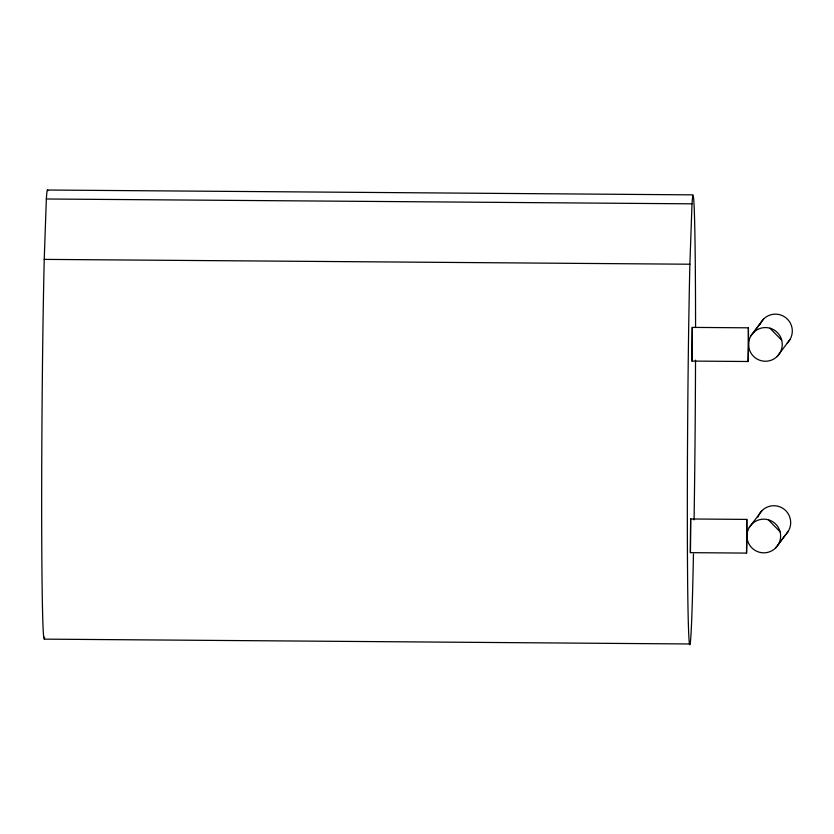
<?xml version="1.0" encoding="UTF-8"?>
<svg xmlns="http://www.w3.org/2000/svg" width="834" height="834" viewBox="0 0 834 834"><rect width="100%" height="100%" fill="white"/><g stroke="black" fill="none" stroke-linecap="round" stroke-linejoin="round"><path stroke-width="1.25" d="M44.629 637.155A224.617 3.763 -89.6 0 1 41.669 516.569A224.617 3.763 -89.6 0 1 44.233 259.384L46.35 198.992A224.617 3.763 -89.6 0 1 47.778 190.725M693.45 554.016A224.617 3.763 -89.6 0 1 687.727 590.816A224.617 3.763 -89.6 0 1 689.885 264.222L692.001 203.83L46.35 198.992M692.262 327.397L692.022 361.08L748.161 361.508L748.567 344.286L748.4 327.825L692.262 327.397L692.022 361.08M690.646 518.977L690.406 552.661L746.555 553.088L746.951 535.866L746.795 519.405L690.646 518.977L690.406 552.661M748.4 327.825L748.161 361.508M746.795 519.405L746.555 553.088M750.881 335.883L760.931 322.456M753.582 332.412L763.631 318.995M781.708 340.178L769.886 328.179A16.847 16.836 36.8 0 0 749.109 348.643A16.847 16.836 36.8 0 0 777.236 356.41L789.986 339.521M749.266 527.463L762.026 510.575M780.092 531.758L768.27 519.759A16.847 16.836 36.8 0 0 747.493 540.224A16.847 16.836 36.8 0 0 775.62 547.99L785.67 534.573M778.32 544.519L788.37 531.102M47.392 190.027L693.044 194.864M44.233 259.384L689.885 264.222M44.192 639.136L689.854 643.973M692.001 203.83A224.617 3.763 -89.6 0 1 695.566 327.512M695.525 360.132A224.617 3.763 -89.6 0 1 694.065 519.905M768.27 519.759A16.847 16.836 36.8 0 1 775.62 547.99M757.929 517.038A16.847 16.836 36.8 0 1 782.375 508.052A16.847 16.836 36.8 0 1 786.431 533.77M769.886 328.179A16.847 16.836 36.8 0 1 777.236 356.41M759.941 324.426A16.847 16.836 36.8 0 1 784.919 317.056A16.847 16.836 36.8 0 1 787.286 342.993"/></g></svg>
